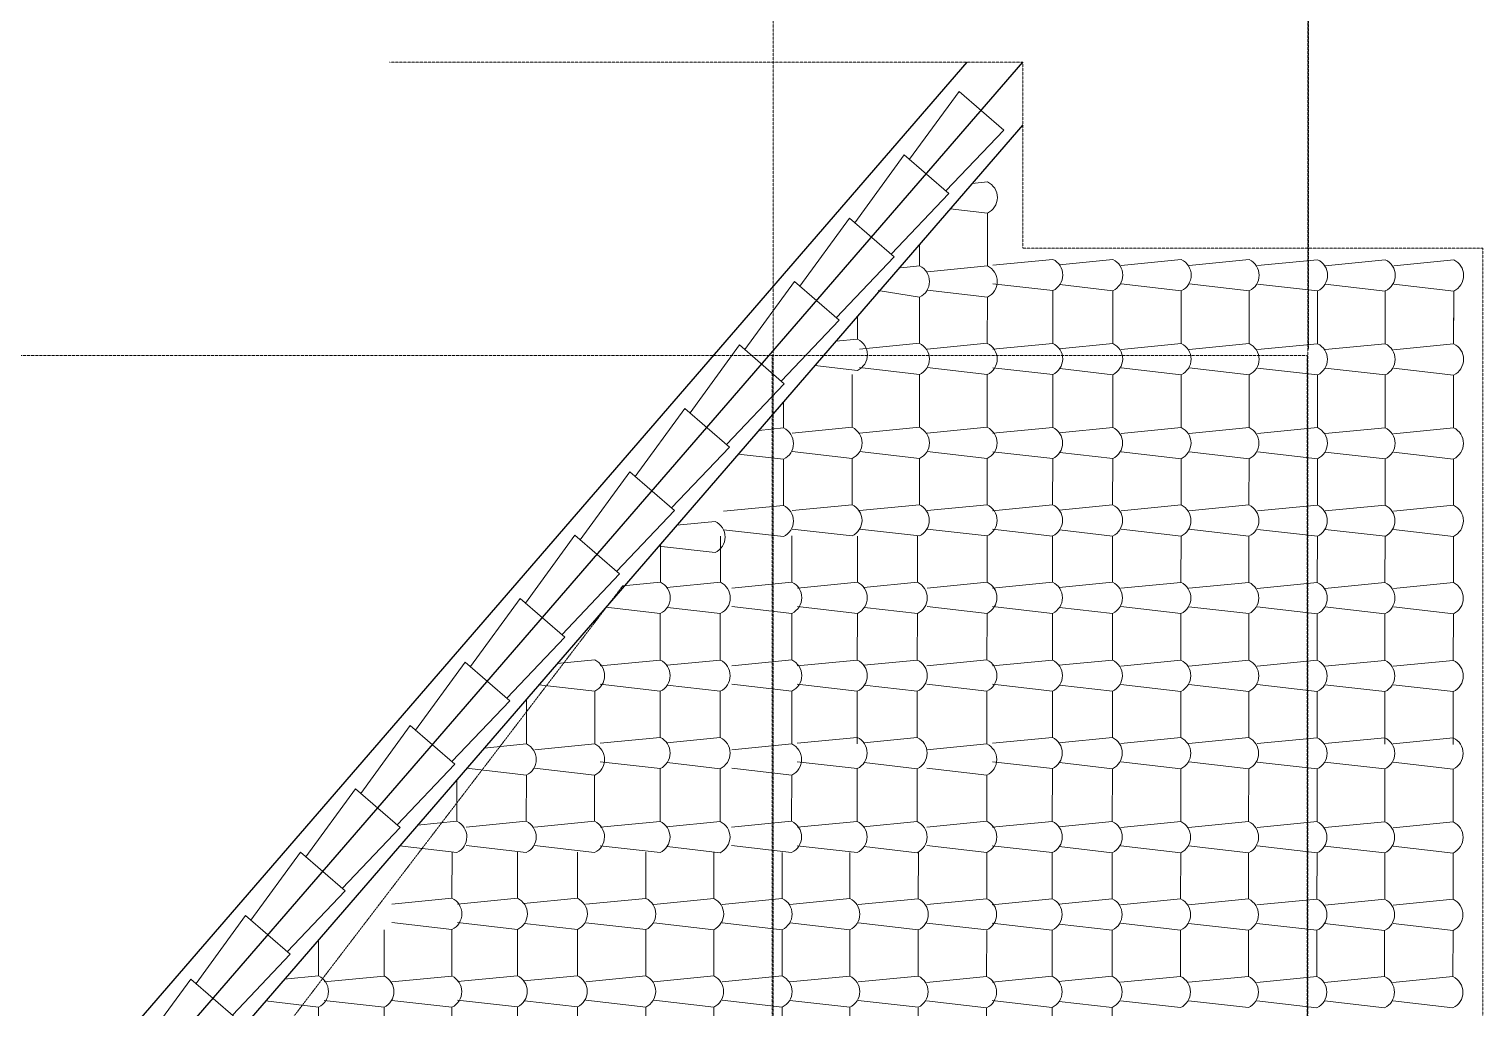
# Model space of a CAD drawing. Header units: millimetres. Extents: x -2768 to 386734, y -140 to 258833.
# Drawn here: x 241292 to 246252, y 138461 to 141799 of the extents above; entities that cross this region are included whole.
import ezdxf

# ---------------------------------------------------------------- set-up
doc = ezdxf.new("R2010")
doc.units = ezdxf.units.MM
doc.linetypes.add('HIDDEN', pattern=[9.525, 6.35, -3.175])
for name, color, linetype, lineweight in [('parapetto', 251, 'Continuous', 9), ('rilievo', 7, 'Continuous', 25), ('TRATTEGGIO_tetto', 1, 'Continuous', 0)]:
    doc.layers.add(name, color=color, linetype=linetype, lineweight=lineweight)

msp = doc.modelspace()

# ---------------------------------------------------------------- linework, layer by layer
at = {"layer": 'parapetto', "linetype": 'HIDDEN', "ltscale": 0.13}
for p, q in [((245657.5, 146105.8), (245657.5, 140705.8)), ((243830.3, 143397.8), (243830.3, 137997.8)), ((245654.8, 143396), (245654.8, 137996)), ((242522, 141686.2), (244682, 141686.2)), ((244682, 141686.2), (244682, 141052.2)), ((244682, 141052.2), (246252, 141052.2)), ((246252, 141052.2), (246252, 135058.6)), ((237671.9, 140686.2), (245652, 140686.2)), ((243827.5, 140688.1), (243827.5, 135288.1)), ((245652, 140686.2), (245652, 135286.2)), ((243317.1, 139900.6), (241853.8, 137986.2))]:
    msp.add_line(p, q, dxfattribs=at)
at = {"layer": 'rilievo', "linetype": 'ByBlock', "ltscale": 0.13}
for p, q in [((244491.4, 141686.2), (241413.7, 138127.6)), ((241478.7, 137985.8), (244682, 141686.2)), ((241478.7, 137985.8), (244682, 141686.2)), ((244682, 141472.4), (241673.9, 137994.3))]:
    msp.add_line(p, q, dxfattribs=at)
at = {"layer": 'TRATTEGGIO_tetto'}
for p, q in [((244295.9, 141355.3), (244465.1, 141587.1)), ((244465.1, 141587.1), (244617.4, 141455.2)), ((244617.4, 141455.2), (244420.1, 141247.6)), ((244108.6, 141139), (244277.9, 141370.9)), ((244430.2, 141239), (244277.9, 141370.9)), ((244509.5, 141273), (244561.6, 141278.1)), ((244430.2, 141239), (244232.9, 141031.4)), ((244434.5, 141186.2), (244561.5, 141171.6)), ((244561.3, 140991.8), (244561.5, 141171.6)), ((243921.3, 140922.8), (244090.6, 141154.6)), ((244242.9, 141022.7), (244090.6, 141154.6)), ((244242.9, 141022.7), (244090.6, 141154.6)), ((244090.6, 141154.6), (244242.9, 141022.7)), ((244242.9, 141022.7), (244045.6, 140815.2)), ((244330, 140991.8), (244330.1, 141065.5)), ((244265.7, 140985.5), (244330, 140991.8)), ((244356.6, 140971.7), (244561.3, 140991.8)), ((244580.1, 140993.8), (244784.8, 141013.9)), ((244807, 140995.8), (244989.5, 141013.7)), ((245018.2, 140993.3), (245222.9, 141013.4)), ((245250, 140993.1), (245454.7, 141013.2)), ((245483.4, 140992.9), (245688.1, 141012.9)), ((245714.3, 140992.6), (245919, 141012.7)), ((245947.7, 140992.4), (246152.4, 141012.5)), ((243734.1, 140706.5), (243903.3, 140938.4)), ((243903.3, 140938.4), (244055.6, 140806.5)), ((244580.1, 140930.9), (244784.7, 140907.4)), ((244808.7, 140927.9), (244989.4, 140907.2)), ((245018.2, 140930.5), (245222.8, 140906.9)), ((245249.9, 140930.2), (245454.6, 140906.7)), ((245483.4, 140930), (245688, 140906.5)), ((245714.2, 140929.8), (245918.9, 140906.2)), ((245947.7, 140929.5), (246152.3, 140906)), ((244188.3, 140907.8), (244329.9, 140885.3)), ((244329.8, 140727.8), (244329.9, 140885.3)), ((244329.8, 140727.8), (244329.9, 140885.3)), ((244356.6, 140908.8), (244561.2, 140885.3)), ((244561.1, 140727.8), (244561.2, 140885.3)), ((244561.1, 140727.8), (244561.2, 140885.3)), ((244784.6, 140727.5), (244784.7, 140907.4)), ((244784.6, 140727.5), (244784.7, 140885.1)), ((244989.2, 140727.3), (244989.4, 140907.2)), ((244989.2, 140727.3), (244989.4, 140886.2)), ((244989.3, 140749.6), (244989.4, 140907.2)), ((245222.6, 140727.1), (245222.8, 140906.9)), ((245222.6, 140727.1), (245222.8, 140884.6)), ((245454.4, 140726.9), (245454.6, 140906.7)), ((245454.4, 140726.9), (245454.6, 140884.4)), ((245687.8, 140726.6), (245688, 140906.5)), ((245687.8, 140726.6), (245688, 140884.1)), ((245918.7, 140726.4), (245918.9, 140906.2)), ((245918.7, 140726.4), (245918.9, 140883.9)), ((246152.1, 140726.1), (246152.3, 140906)), ((246152.1, 140726.1), (246152.3, 140883.7)), ((244118.3, 140741.9), (244118.4, 140820.7)), ((244055.6, 140806.5), (243858.3, 140598.9)), ((243546.8, 140490.3), (243716, 140722.1)), ((243868.3, 140590.2), (243716, 140722.1)), ((244043.9, 140734.7), (244118.3, 140741.9)), ((244125.1, 140707.7), (244329.8, 140727.8)), ((244356.4, 140707.7), (244561.1, 140727.8)), ((244579.9, 140707.5), (244784.6, 140727.5)), ((244806.7, 140709.4), (244989.2, 140727.3)), ((245017.9, 140707), (245222.6, 140727.1)), ((245249.7, 140706.8), (245454.4, 140726.9)), ((245483.1, 140706.5), (245687.8, 140726.6)), ((245714, 140706.3), (245918.7, 140726.4)), ((245947.4, 140706.1), (246152.1, 140726.1)), ((243972.6, 140652.2), (244118.2, 140635.5)), ((244100.1, 140441.4), (244100.3, 140621.3)), ((244125, 140644.8), (244329.7, 140621.3)), ((244329.7, 140441.4), (244329.9, 140621.3)), ((244356.3, 140644.8), (244561, 140621.3)), ((244560.8, 140441.4), (244561, 140621.3)), ((244579.8, 140644.6), (244784.4, 140621.1)), ((244784.3, 140441.2), (244784.4, 140621.1)), ((244808.4, 140641.6), (244989.1, 140620.8)), ((244988.9, 140441), (244989.1, 140620.8)), ((245017.9, 140644.1), (245222.5, 140620.6)), ((245249.6, 140643.9), (245454.3, 140620.4)), ((245483.1, 140643.6), (245687.7, 140620.1)), ((245713.9, 140643.4), (245918.6, 140619.9)), ((245947.4, 140643.2), (246152, 140619.7)), ((243868.3, 140590.2), (243671.1, 140382.7)), ((245222.4, 140440.7), (245222.5, 140620.6)), ((245454.1, 140440.5), (245454.3, 140620.4)), ((245687.5, 140440.3), (245687.7, 140620.1)), ((245918.4, 140440), (245918.6, 140619.9)), ((246151.8, 140439.8), (246152, 140619.7)), ((243866, 140439.1), (243866.1, 140529)), ((243359.5, 140274), (243528.8, 140505.9)), ((243681.1, 140374), (243528.8, 140505.9)), ((243528.8, 140505.9), (243681.1, 140374)), ((243781.1, 140430.8), (243866, 140439.1)), ((243895.4, 140421.3), (244100.1, 140441.4)), ((244125, 140421.3), (244329.7, 140441.4)), ((244356.1, 140421.3), (244560.8, 140441.4)), ((244579.6, 140421.1), (244784.3, 140441.2)), ((244806.4, 140423.1), (244988.9, 140441)), ((245017.7, 140420.7), (245222.4, 140440.7)), ((245249.4, 140420.4), (245454.1, 140440.5)), ((245482.8, 140420.2), (245687.5, 140440.3)), ((245713.7, 140420), (245918.4, 140440)), ((245947.1, 140419.7), (246151.8, 140439.8)), ((243681.1, 140374), (243483.8, 140166.4)), ((243711.6, 140350.3), (243865.9, 140332.6)), ((243865.7, 140175.1), (243865.9, 140332.6)), ((243895.3, 140358.5), (244100, 140334.9)), ((244099.8, 140177.4), (244100, 140334.9)), ((244125, 140358.5), (244329.6, 140334.9)), ((244329.5, 140177.4), (244329.6, 140334.9)), ((244356, 140358.5), (244560.7, 140334.9)), ((244560.5, 140177.4), (244560.7, 140334.9)), ((244579.5, 140358.2), (244784.2, 140334.7)), ((244784, 140177.2), (244784.2, 140334.7)), ((244808.1, 140355.3), (244988.8, 140334.5)), ((244988.7, 140177), (244988.8, 140334.5)), ((245017.6, 140357.8), (245222.2, 140334.3)), ((245222.1, 140176.7), (245222.2, 140334.3)), ((245249.3, 140357.6), (245454, 140334)), ((245453.8, 140176.5), (245454, 140334)), ((245482.8, 140357.3), (245687.4, 140333.8)), ((245687.3, 140176.3), (245687.4, 140333.8)), ((245713.6, 140357.1), (245918.3, 140333.6)), ((245918.1, 140176), (245918.3, 140333.6)), ((245947.1, 140356.8), (246151.7, 140333.3)), ((246151.6, 140175.8), (246151.7, 140333.3)), ((243172.3, 140057.8), (243341.5, 140289.7)), ((243341.5, 140289.7), (243493.8, 140157.8)), ((243661, 140155), (243865.7, 140175.1)), ((243895.1, 140157.3), (244099.8, 140177.4)), ((244124.8, 140157.3), (244329.5, 140177.4)), ((244355.8, 140157.3), (244560.5, 140177.4)), ((244579.3, 140157.1), (244784, 140177.2)), ((244806.1, 140159.1), (244988.7, 140177)), ((245017.4, 140156.7), (245222.1, 140176.7)), ((245249.1, 140156.4), (245453.8, 140176.5)), ((245482.6, 140156.2), (245687.3, 140176.3)), ((245713.4, 140156), (245918.1, 140176)), ((245946.9, 140155.7), (246151.6, 140175.8)), ((243493.8, 140157.8), (243296.5, 139950.2)), ((243501.6, 140107.5), (243632.6, 140120.4)), ((243661, 140092.1), (243865.6, 140068.6)), ((243895.1, 140094.4), (244099.7, 140070.9)), ((244124.7, 140094.4), (244329.4, 140070.9)), ((244355.7, 140094.4), (244560.4, 140070.9)), ((244579.2, 140094.2), (244783.9, 140070.7)), ((244807.8, 140091.3), (244988.6, 140070.5)), ((245017.3, 140093.8), (245222, 140070.3)), ((245249.1, 140093.5), (245453.7, 140070)), ((245482.5, 140093.3), (245687.2, 140069.8)), ((245713.4, 140093.1), (245918, 140069.6)), ((245946.8, 140092.8), (246151.5, 140069.3)), ((242985, 139841.6), (243154.2, 140073.4)), ((243306.5, 139941.5), (243154.2, 140073.4)), ((243439.7, 140036.1), (243632.5, 140013.9)), ((243445.6, 139913.2), (243445.8, 140043)), ((243445.8, 140043), (243445.6, 139913.1)), ((243650.5, 140070.5), (243650.3, 139913)), ((243894.4, 139913.4), (243894.5, 140070.9)), ((244118, 140070.7), (244117.9, 139913.1)), ((244117.9, 139913.2), (244118, 140070.7)), ((244322.7, 140070.5), (244322.5, 139913)), ((244560.2, 139913.4), (244560.4, 140070.9)), ((244783.9, 140070.7), (244783.7, 139913.1)), ((244783.7, 139913.2), (244783.9, 140070.7)), ((244988.6, 140070.5), (244988.4, 139913)), ((245221.8, 139912.7), (245222, 140070.3)), ((245453.6, 139912.5), (245453.7, 140070)), ((245687, 139912.3), (245687.2, 140069.8)), ((245917.9, 139912), (245918, 140069.6)), ((246151.3, 139911.8), (246151.5, 140069.3)), ((243306.5, 139941.5), (243109.2, 139734)), ((243317.1, 139900.6), (243445.6, 139913.2)), ((243467.8, 139895.1), (243650.3, 139913)), ((243689.7, 139893.3), (243894.4, 139913.4)), ((243913.2, 139893.1), (244117.9, 139913.2)), ((244140, 139895.1), (244322.5, 139913)), ((244355.5, 139893.3), (244560.2, 139913.4)), ((244579, 139893.1), (244783.7, 139913.2)), ((244805.9, 139895.1), (244988.4, 139913)), ((245017.1, 139892.6), (245221.8, 139912.7)), ((245248.9, 139892.4), (245453.6, 139912.5)), ((245482.3, 139892.2), (245687, 139912.3)), ((245713.2, 139891.9), (245917.9, 139912)), ((245946.6, 139891.7), (246151.3, 139911.8)), ((242797.7, 139625.3), (242967, 139857.2)), ((243119.3, 139725.3), (242967, 139857.2)), ((242967, 139857.2), (243119.3, 139725.3)), ((243259.8, 139828), (243445.5, 139806.7)), ((243469.5, 139827.2), (243650.2, 139806.5)), ((243689.6, 139830.4), (243894.3, 139806.9)), ((243913.1, 139830.2), (244117.8, 139806.7)), ((244141.7, 139827.2), (244322.4, 139806.5)), ((244355.5, 139830.4), (244560.1, 139806.9)), ((244579, 139830.2), (244783.6, 139806.7)), ((244807.6, 139827.2), (244988.3, 139806.5)), ((245017.1, 139829.8), (245221.7, 139806.2)), ((245248.8, 139829.5), (245453.5, 139806)), ((245482.2, 139829.3), (245686.9, 139805.8)), ((245713.1, 139829.1), (245917.8, 139805.5)), ((245946.5, 139828.8), (246151.2, 139805.3)), ((243445.4, 139647.8), (243445.5, 139805.4)), ((243650, 139647.6), (243650.2, 139806.5)), ((243894.1, 139648), (243894.3, 139805.6)), ((244117.6, 139647.8), (244117.8, 139805.4)), ((244322.3, 139647.6), (244322.4, 139806.5)), ((244560, 139648), (244560.1, 139805.6)), ((244783.5, 139647.8), (244783.6, 139805.4)), ((244988.1, 139647.6), (244988.3, 139806.5)), ((245221.5, 139647.4), (245221.7, 139804.9)), ((245453.3, 139647.1), (245453.5, 139804.7)), ((245686.7, 139646.9), (245686.9, 139804.4)), ((245917.6, 139646.7), (245917.8, 139804.2)), ((246151, 139646.4), (246151.2, 139804)), ((243119.3, 139725.3), (242922, 139517.7)), ((242610.4, 139409.1), (242779.7, 139640.9)), ((242779.7, 139640.9), (242932, 139509)), ((243093.3, 139635.4), (243221.9, 139648)), ((243240.7, 139627.7), (243445.4, 139647.8)), ((243467.5, 139629.7), (243650, 139647.6)), ((243689.4, 139628), (243894.1, 139648)), ((243912.9, 139627.7), (244117.6, 139647.8)), ((244139.8, 139629.7), (244322.3, 139647.6)), ((244355.3, 139628), (244560, 139648)), ((244578.8, 139627.7), (244783.5, 139647.8)), ((244805.6, 139629.7), (244988.1, 139647.6)), ((245016.8, 139627.3), (245221.5, 139647.4)), ((245248.6, 139627.1), (245453.3, 139647.1)), ((245482, 139626.8), (245686.7, 139646.9)), ((245712.9, 139626.6), (245917.6, 139646.7)), ((245946.3, 139626.4), (246151, 139646.4)), ((243031, 139563.5), (243221.8, 139541.6)), ((243221.6, 139361.7), (243221.8, 139541.6)), ((243240.6, 139564.9), (243445.3, 139541.3)), ((243445.1, 139383.8), (243445.3, 139541.3)), ((243469.2, 139561.9), (243649.9, 139541.1)), ((243649.8, 139383.6), (243649.9, 139542.5)), ((243689.3, 139565.1), (243894, 139541.6)), ((243893.8, 139361.7), (243894, 139541.6)), ((243912.8, 139564.9), (244117.5, 139541.3)), ((244117.3, 139361.5), (244117.5, 139541.3)), ((244117.3, 139383.8), (244117.5, 139541.3)), ((244141.4, 139561.9), (244322.2, 139541.1)), ((244322, 139383.6), (244322.2, 139542.5)), ((244355.2, 139565.1), (244559.9, 139541.6)), ((244559.7, 139361.7), (244559.9, 139541.6)), ((244578.7, 139564.9), (244783.4, 139541.3)), ((244783.2, 139383.8), (244783.4, 139541.3)), ((244807.3, 139561.9), (244988, 139541.1)), ((244987.9, 139383.6), (244988, 139542.5)), ((245016.8, 139564.4), (245221.4, 139540.9)), ((245221.3, 139383.4), (245221.4, 139540.9)), ((245248.5, 139564.2), (245453.2, 139540.7)), ((245453, 139383.1), (245453.2, 139540.7)), ((245482, 139563.9), (245686.6, 139540.4)), ((245686.5, 139382.9), (245686.6, 139540.4)), ((245712.8, 139563.7), (245917.5, 139540.2)), ((245917.3, 139360.3), (245917.5, 139540.2)), ((245917.3, 139382.7), (245917.5, 139540.2)), ((245946.3, 139563.5), (246150.9, 139540)), ((246150.7, 139360.1), (246150.9, 139540)), ((246150.8, 139382.4), (246150.9, 139540)), ((242932, 139509), (242734.7, 139301.5)), ((242988.5, 139361.7), (242988.6, 139514.4)), ((242423.2, 139192.8), (242592.4, 139424.7)), ((242744.7, 139292.8), (242592.4, 139424.7)), ((243240.4, 139363.7), (243445.1, 139383.8)), ((243467.2, 139365.7), (243649.8, 139383.6)), ((243912.6, 139363.7), (244117.3, 139383.8)), ((244139.5, 139365.7), (244322, 139383.6)), ((244578.5, 139363.7), (244783.2, 139383.8)), ((244805.3, 139365.7), (244987.9, 139383.6)), ((245016.6, 139363.3), (245221.3, 139383.4)), ((245248.3, 139363.1), (245453, 139383.1)), ((245481.8, 139362.8), (245686.5, 139382.9)), ((245712.6, 139362.6), (245917.3, 139382.7)), ((245946.1, 139362.3), (246150.8, 139382.4)), ((242844.3, 139347.6), (242988.5, 139361.7)), ((243016.9, 139341.6), (243221.6, 139361.7)), ((243689.1, 139341.6), (243893.8, 139361.7)), ((244355, 139341.6), (244559.7, 139361.7)), ((242744.7, 139292.8), (242547.4, 139085.2)), ((243240.3, 139300.8), (243445, 139277.3)), ((243468.9, 139297.9), (243649.7, 139277.1)), ((243912.6, 139300.8), (244117.2, 139277.3)), ((244141.2, 139297.9), (244321.9, 139277.1)), ((244578.4, 139300.8), (244783.1, 139277.3)), ((244807, 139297.9), (244987.8, 139277.1)), ((245016.5, 139300.4), (245221.2, 139276.9)), ((245248.3, 139300.2), (245452.9, 139276.6)), ((245481.7, 139299.9), (245686.4, 139276.4)), ((245712.6, 139299.7), (245917.2, 139276.2)), ((245946, 139299.5), (246150.7, 139275.9)), ((242751.7, 139097.7), (242751.8, 139240.6)), ((242783.7, 139278.7), (242988.4, 139255.2)), ((242988.2, 139097.7), (242988.4, 139255.2)), ((243016.8, 139278.7), (243221.5, 139255.2)), ((243221.3, 139097.7), (243221.5, 139255.2)), ((243444.8, 139097.5), (243445, 139277.3)), ((243649.5, 139097.3), (243649.7, 139277.1)), ((243689.1, 139278.7), (243893.7, 139255.2)), ((243893.5, 139097.7), (243893.7, 139255.2)), ((244117, 139097.5), (244117.2, 139277.3)), ((244321.7, 139097.3), (244321.9, 139277.1)), ((244354.9, 139278.7), (244559.6, 139255.2)), ((244559.4, 139097.7), (244559.6, 139255.2)), ((244782.9, 139097.5), (244783.1, 139277.3)), ((244987.6, 139097.3), (244987.8, 139277.1)), ((245221, 139097), (245221.2, 139276.9)), ((245452.7, 139096.8), (245452.9, 139276.6)), ((245686.2, 139096.6), (245686.4, 139276.4)), ((245917, 139096.3), (245917.2, 139276.2)), ((246150.5, 139096.1), (246150.7, 139275.9)), ((242235.9, 138976.6), (242405.1, 139208.5)), ((242405.1, 139208.5), (242557.4, 139076.6)), ((242616.7, 139084.5), (242751.7, 139097.7)), ((242783.5, 139077.6), (242988.2, 139097.7)), ((243016.6, 139077.6), (243221.3, 139097.7)), ((243240.1, 139077.4), (243444.8, 139097.5)), ((243467, 139079.4), (243649.5, 139097.3)), ((243688.8, 139077.6), (243893.5, 139097.7)), ((243912.3, 139077.4), (244117, 139097.5)), ((244139.2, 139079.4), (244321.7, 139097.3)), ((244354.7, 139077.6), (244559.4, 139097.7)), ((244578.2, 139077.4), (244782.9, 139097.5)), ((244805.1, 139079.4), (244987.6, 139097.3)), ((245016.3, 139077), (245221, 139097)), ((245248, 139076.7), (245452.7, 139096.8)), ((245481.5, 139076.5), (245686.2, 139096.6)), ((245712.3, 139076.2), (245917, 139096.3)), ((245945.8, 139076), (246150.5, 139096.1)), ((242557.4, 139076.6), (242360.2, 138869)), ((242048.6, 138760.4), (242217.9, 138992.2)), ((242370.2, 138860.3), (242217.9, 138992.2)), ((242555.6, 139013.7), (242751.6, 138991.2)), ((242734.6, 138835.5), (242734.8, 138993.1)), ((242783.4, 139014.7), (242988.1, 138991.2)), ((242958.1, 138835.3), (242958.3, 138992.8)), ((243016.5, 139014.7), (243221.2, 138991.2)), ((243162.8, 138835.1), (243163, 138992.6)), ((243240, 139014.5), (243444.7, 138991)), ((243396.2, 138834.9), (243396.4, 138992.4)), ((243468.6, 139011.5), (243649.4, 138990.8)), ((243628, 138834.6), (243628.1, 138992.2)), ((243688.8, 139014.7), (243893.4, 138991.2)), ((243861.4, 138834.4), (243861.6, 138991.9)), ((243912.3, 139014.5), (244116.9, 138991)), ((244092.3, 138834.2), (244092.4, 138991.7)), ((244140.9, 139011.5), (244321.6, 138990.8)), ((244325.7, 138833.9), (244325.9, 138991.5)), ((244354.6, 139014.7), (244559.3, 138991.2)), ((244559.1, 138833.7), (244559.3, 138991.2)), ((244578.1, 139014.5), (244782.8, 138991)), ((244782.6, 138833.5), (244782.8, 138991)), ((244806.7, 139011.5), (244987.5, 138990.8)), ((244987.3, 138833.2), (244987.5, 138990.8)), ((245016.2, 139014.1), (245220.9, 138990.5)), ((245220.7, 138833), (245220.9, 138990.5)), ((245248, 139013.8), (245452.6, 138990.3)), ((245452.5, 138832.8), (245452.6, 138990.3)), ((245481.4, 139013.6), (245686.1, 138990.1)), ((245685.9, 138832.5), (245686.1, 138990.1)), ((245712.3, 139013.4), (245916.9, 138989.8)), ((245916.8, 138832.3), (245916.9, 138989.8)), ((245945.7, 139013.1), (246150.4, 138989.6)), ((246150.2, 138832.1), (246150.4, 138989.6)), ((242370.2, 138860.3), (242172.9, 138652.8)), ((242529.9, 138815.5), (242734.6, 138835.5)), ((242753.4, 138815.2), (242958.1, 138835.3)), ((242980.3, 138817.2), (243162.8, 138835.1)), ((243191.5, 138814.8), (243396.2, 138834.9)), ((243423.3, 138814.6), (243628, 138834.6)), ((243656.7, 138814.3), (243861.4, 138834.4)), ((243887.6, 138814.1), (244092.3, 138834.2)), ((244121, 138813.8), (244325.7, 138833.9)), ((244354.4, 138813.6), (244559.1, 138833.7)), ((244577.9, 138813.4), (244782.6, 138833.5)), ((244804.8, 138815.3), (244987.3, 138833.2)), ((245016, 138812.9), (245220.7, 138833)), ((245247.8, 138812.7), (245452.5, 138832.8)), ((245481.2, 138812.5), (245685.9, 138832.5)), ((245712.1, 138812.2), (245916.8, 138832.3)), ((245945.5, 138812), (246150.2, 138832.1)), ((241861.4, 138544.1), (242030.6, 138776)), ((242030.6, 138776), (242182.9, 138644.1)), ((242529.9, 138752.6), (242734.5, 138729.1)), ((242753.4, 138752.3), (242958, 138728.8)), ((242982, 138749.4), (243162.7, 138728.6)), ((243191.5, 138751.9), (243396.1, 138728.4)), ((243423.2, 138751.7), (243627.9, 138728.2)), ((243656.6, 138751.4), (243861.3, 138727.9)), ((243887.5, 138751.2), (244092.2, 138727.7)), ((244120.9, 138751), (244325.6, 138727.4)), ((244354.4, 138750.7), (244559, 138727.2)), ((244577.9, 138750.5), (244782.5, 138727)), ((244806.5, 138747.5), (244987.2, 138726.8)), ((245016, 138750), (245220.6, 138726.5)), ((245247.7, 138749.8), (245452.4, 138726.3)), ((245481.1, 138749.6), (245685.8, 138726.1)), ((245712, 138749.3), (245916.7, 138725.8)), ((245945.4, 138749.1), (246150.1, 138725.6)), ((242279.4, 138570.6), (242279.5, 138694.5)), ((242502.9, 138570.2), (242503, 138727.7)), ((242734.4, 138570.2), (242734.5, 138727.7)), ((242958, 138728.8), (242957.9, 138571.2)), ((242957.9, 138571.3), (242958, 138728.8)), ((243162.7, 138728.6), (243162.5, 138571.1)), ((243395.9, 138570.9), (243396.1, 138728.4)), ((243627.7, 138570.6), (243627.9, 138728.2)), ((243861.1, 138570.4), (243861.3, 138727.9)), ((244092, 138570.1), (244092.2, 138727.7)), ((244325.4, 138569.9), (244325.6, 138727.4)), ((244558.9, 138568.3), (244559, 138725.9)), ((244782.5, 138727), (244782.4, 138569.4)), ((244782.4, 138569.4), (244782.5, 138727)), ((244987.2, 138726.8), (244987, 138569.2)), ((245220.5, 138569), (245220.6, 138726.5)), ((245452.2, 138568.8), (245452.4, 138726.3)), ((245685.6, 138568.5), (245685.8, 138726.1)), ((245916.5, 138568.3), (245916.7, 138725.8)), ((246149.9, 138568.1), (246150.1, 138725.6)), ((242182.9, 138644.1), (241985.6, 138436.5)), ((241674.1, 138327.9), (241843.3, 138559.7)), ((241995.6, 138427.8), (241843.3, 138559.7)), ((242162.4, 138559.2), (242279.4, 138570.6)), ((242298.2, 138550.1), (242502.9, 138570.2)), ((242529.7, 138550.1), (242734.4, 138570.2)), ((242753.2, 138551.2), (242957.9, 138571.3)), ((242980, 138553.2), (243162.5, 138571.1)), ((243191.2, 138550.8), (243395.9, 138570.9)), ((243423, 138550.5), (243627.7, 138570.6)), ((243656.4, 138550.3), (243861.1, 138570.4)), ((243887.3, 138550.1), (244092, 138570.1)), ((244120.7, 138549.8), (244325.4, 138569.9)), ((244354.2, 138548.3), (244558.9, 138568.3)), ((244577.7, 138549.4), (244782.4, 138569.4)), ((244804.5, 138551.3), (244987, 138569.2)), ((245015.8, 138548.9), (245220.5, 138569)), ((245247.5, 138548.7), (245452.2, 138568.8)), ((245480.9, 138548.5), (245685.6, 138568.5)), ((245711.8, 138548.2), (245916.5, 138568.3)), ((245945.2, 138548), (246149.9, 138568.1)), ((242753.1, 138488.3), (242957.8, 138464.8)), ((242098.3, 138485), (242279.3, 138464.2)), ((242279.1, 138284.3), (242279.3, 138464.2)), ((242298.1, 138487.2), (242502.8, 138463.7)), ((242502.6, 138283.9), (242502.8, 138463.7)), ((242529.6, 138487.2), (242734.3, 138463.7)), ((242734.1, 138283.9), (242734.3, 138463.7)), ((242957.6, 138305.9), (242957.8, 138463.5)), ((242981.7, 138485.4), (243162.4, 138464.6)), ((243162.3, 138305.7), (243162.4, 138464.6)), ((243191.2, 138487.9), (243395.8, 138464.4)), ((243395.7, 138305.5), (243395.8, 138463)), ((243422.9, 138487.7), (243627.6, 138464.1)), ((243627.4, 138305.3), (243627.6, 138462.8)), ((243656.4, 138487.4), (243861, 138463.9)), ((243860.9, 138305), (243861, 138462.6)), ((243887.2, 138487.2), (244091.9, 138463.7)), ((244091.7, 138304.8), (244091.9, 138462.3)), ((244120.7, 138486.9), (244325.3, 138463.4)), ((244325.2, 138304.6), (244325.3, 138462.1)), ((244354.1, 138485.4), (244558.8, 138461.9)), ((244558.6, 138282), (244558.8, 138461.9)), ((244577.6, 138486.5), (244782.3, 138463)), ((244782.1, 138304.1), (244782.3, 138461.6)), ((244806.2, 138483.5), (244986.9, 138462.8)), ((244986.8, 138303.9), (244986.9, 138462.8)), ((245015.7, 138486), (245220.3, 138462.5)), ((245247.4, 138485.8), (245452.1, 138462.3)), ((245480.9, 138485.6), (245685.5, 138462)), ((245711.7, 138485.3), (245916.4, 138461.8)), ((245945.2, 138485.1), (246149.8, 138461.6))]:
    msp.add_line(p, q, dxfattribs=at)
for centre in [(244536.6, 141224.9), (244305, 140938.6), (244536.3, 140938.6), (244759.8, 140960.7), (244964.5, 140960.4), (245197.9, 140960.2), (245429.7, 140960), (245663.1, 140959.7), (245894, 140959.5), (246127.4, 140959.3), (244093.3, 140688.7), (244304.7, 140674.5), (244536, 140674.5), (244759.5, 140674.3), (244964.2, 140674.1), (245197.6, 140673.9), (245429.4, 140673.6), (245662.8, 140673.4), (245893.7, 140673.2), (246127.1, 140672.9), (243841, 140385.9), (244075.1, 140388.2), (244304.7, 140388.2), (244535.7, 140388.2), (244759.2, 140388), (244963.9, 140387.8), (245197.3, 140387.5), (245429.1, 140387.3), (245662.5, 140387.1), (245893.4, 140386.8), (246126.8, 140386.6), (243840.7, 140121.9), (244074.8, 140124.2), (244304.5, 140124.2), (244535.5, 140124.2), (244759, 140124), (244963.7, 140123.8), (245197.1, 140123.5), (245428.8, 140123.3), (245662.2, 140123), (245893.1, 140122.8), (246126.5, 140122.6), (243607.6, 140067.2), (243420.6, 139860), (243625.3, 139859.7), (243869.4, 139860.2), (244092.8, 139860), (244297.5, 139859.7), (244535.2, 139860.2), (244758.7, 139860), (244963.4, 139859.7), (245196.8, 139859.5), (245428.5, 139859.3), (245662, 139859), (245892.8, 139858.8), (246126.3, 139858.6), (243196.8, 139594.8), (243420.3, 139594.6), (243625, 139594.4), (243869.1, 139594.8), (244092.6, 139594.6), (244297.3, 139594.4), (244534.9, 139594.8), (244758.4, 139594.6), (244963.1, 139594.4), (245196.5, 139594.2), (245428.3, 139593.9), (245661.7, 139593.7), (245892.6, 139593.5), (246126, 139593.2), (243420.1, 139330.6), (243624.7, 139330.4), (244092.3, 139330.6), (244297, 139330.4), (244758.2, 139330.6), (244962.8, 139330.4), (245196.3, 139330.1), (245428, 139329.9), (245661.4, 139329.7), (245892.3, 139329.4), (246125.7, 139329.2), (242963.4, 139308.5), (243196.6, 139308.5), (243868.8, 139308.5), (244534.6, 139308.5), (242726.6, 139044.5), (242963.2, 139044.5), (243196.3, 139044.5), (243419.8, 139044.3), (243624.5, 139044), (243868.5, 139044.5), (244092, 139044.3), (244296.7, 139044), (244534.4, 139044.5), (244757.9, 139044.3), (244962.6, 139044), (245196, 139043.8), (245427.7, 139043.6), (245661.1, 139043.3), (245892, 139043.1), (246125.4, 139042.9), (242709.6, 138782.3), (242933.1, 138782.1), (243137.8, 138781.9), (243371.2, 138781.7), (243602.9, 138781.4), (243836.4, 138781.2), (244067.2, 138780.9), (244300.7, 138780.7), (244534.1, 138780.5), (244757.6, 138780.2), (244962.3, 138780), (245195.7, 138779.8), (245427.4, 138779.6), (245660.9, 138779.3), (245891.7, 138779.1), (246125.2, 138778.9), (242254.4, 138517.4), (242477.9, 138517), (242709.3, 138517), (242932.8, 138518.1), (243137.5, 138517.9), (243370.9, 138517.6), (243602.7, 138517.4), (243836.1, 138517.2), (244067, 138516.9), (244300.4, 138516.7), (244533.8, 138515.1), (244757.3, 138516.2), (244962, 138516), (245195.4, 138515.8), (245427.2, 138515.5), (245660.6, 138515.3), (245891.5, 138515.1), (246124.9, 138514.8)]:
    msp.add_arc(centre, 58.8, 295.0699, 64.8137, dxfattribs=at)

doc.saveas('drawing.dxf')
